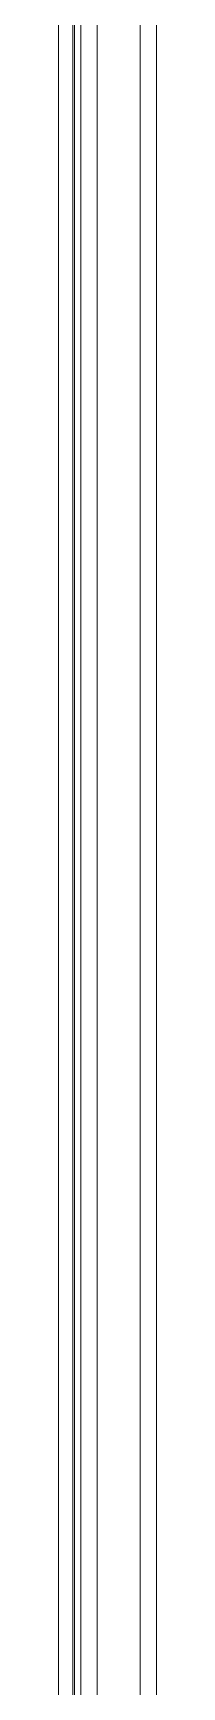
# Model space of a CAD drawing. Header units: inches. Extents: x 40138 to 76695, y -14500 to -5279.
# Drawn here: x 58475.3 to 58489.6, y -11204.1 to -10964.4 of the extents above; entities that cross this region are included whole.
import ezdxf

# ---------------------------------------------------------------- set-up
doc = ezdxf.new("R2010")
doc.units = ezdxf.units.IN
doc.header["$LTSCALE"] = 2
doc.header["$MEASUREMENT"] = 0
doc.layers.add('M-OBJECT-DETAILS', color=7, linetype='Continuous', lineweight=9)

msp = doc.modelspace()

# ---------------------------------------------------------------- linework, layer by layer
at = {"layer": 'M-OBJECT-DETAILS', "linetype": 'Continuous'}
for p, q in [((58480.957, -11384.116), (58480.957, -10416.616)), ((58487.148, -11384.116), (58487.148, -10416.616)), ((58489.556, -11384.116), (58489.556, -10416.616)), ((58477.66, -11246.591), (58477.66, -10454.616)), ((58478.549, -11346.116), (58478.549, -10454.616)), ((58475.317, -11344.577), (58475.317, -10456.155)), ((58477.406, -11346.666), (58477.406, -10456.155))]:
    msp.add_line(p, q, dxfattribs=at)

doc.saveas('drawing.dxf')
